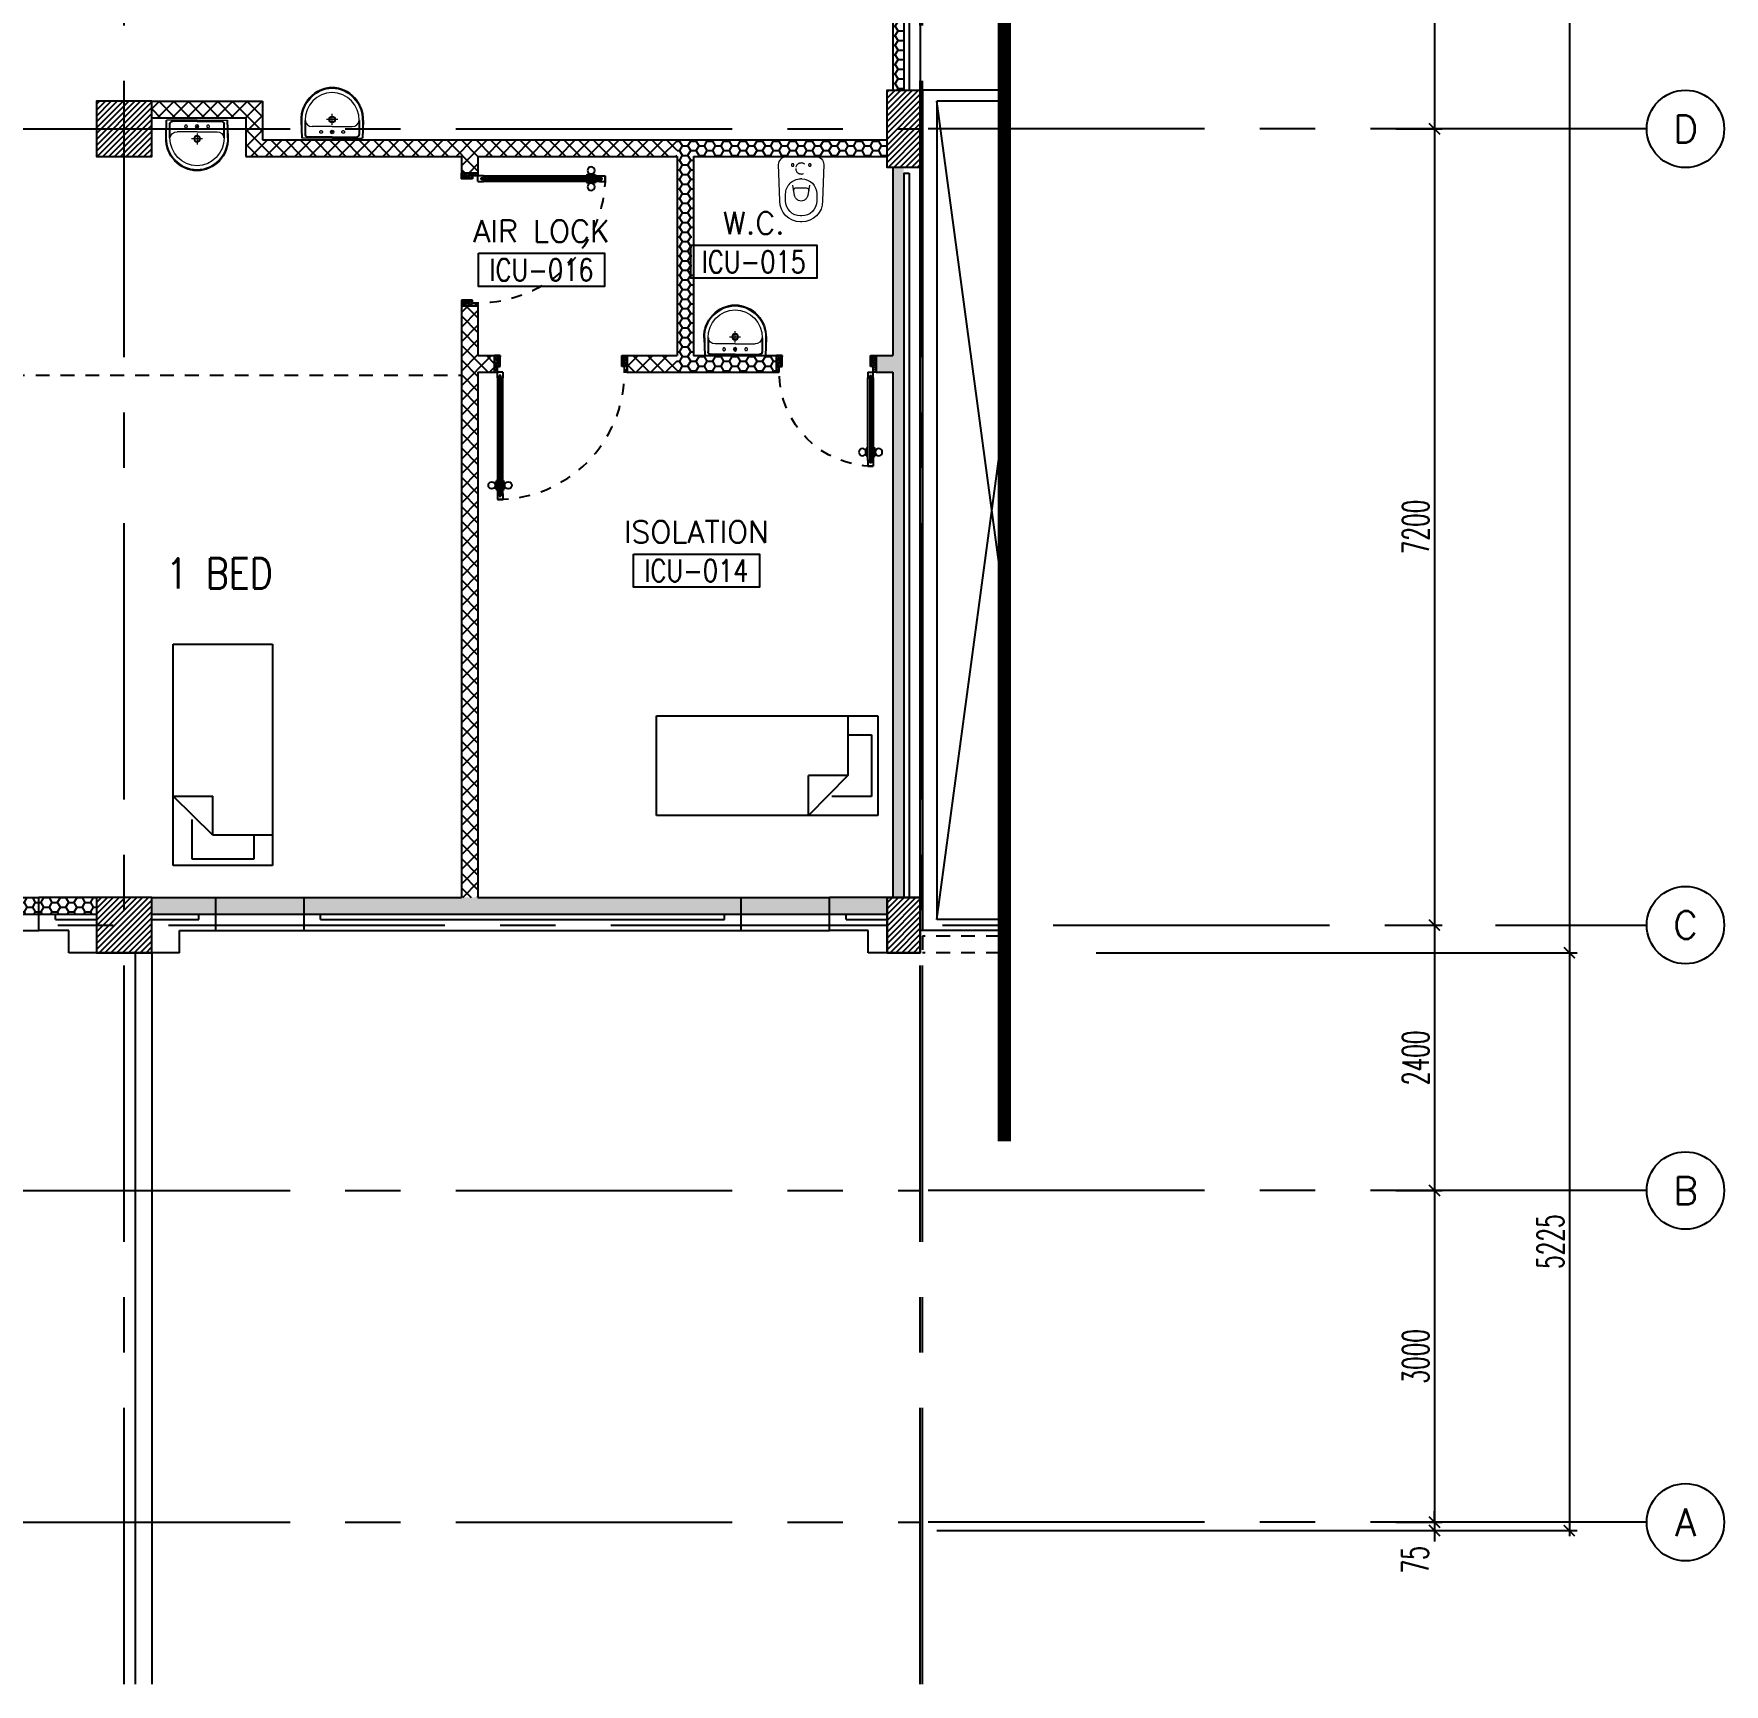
# Model space of a CAD drawing. Extents: x 275967.8 to 276060, y 57291.9 to 57371.4.
# Drawn here: x 276044.76 to 276060.05, y 57291.9 to 57306.82 of the extents above; entities that cross this region are included whole.
import ezdxf
from ezdxf.enums import TextEntityAlignment as Align

# ---------------------------------------------------------------- set-up
doc = ezdxf.new("R2010")
doc.units = 0
doc.header["$MEASUREMENT"] = 0
doc.header["$PDMODE"] = 34
for name, pattern in [('CENTER2', [1.125, 0.75, -0.125, 0.125, -0.125]), ('CENTERX2', [4, 2.5, -0.5, 0.5, -0.5]), ('DASHED', [0.75, 0.5, -0.25]), ('HIDDEN', [0.375, 0.25, -0.125]), ('HIDDEN2', [0.1875, 0.125, -0.0625])]:
    doc.linetypes.add(name, pattern=pattern)
doc.layers.get('0').update_dxf_attribs({"linetype": 'CONTINUOUS'})
doc.layers.get('DEFPOINTS').update_dxf_attribs({"linetype": 'CONTINUOUS'})
for name, color, linetype in [('A_CUBICLE_CURTAINS', 4, 'HIDDEN'), ('AX-CR', 2, 'CONTINUOUS'), ('AX-DIM', 4, 'CONTINUOUS'), ('AX-TXT', 2, 'CONTINUOUS'), ('AXES', 11, 'CENTERX2'), ('COL', 5, 'CONTINUOUS'), ('DOOR', 7, 'CONTINUOUS'), ('ELEV', 2, 'CONTINUOUS'), ('FIX', 3, 'CONTINUOUS'), ('FUR', 4, 'CONTINUOUS'), ('HAT', 8, 'CONTINUOUS'), ('INSUL', 4, 'CONTINUOUS'), ('RM-BOX', 4, 'CONTINUOUS'), ('RM-NAME', 2, 'CONTINUOUS'), ('RM-NO', 2, 'CONTINUOUS'), ('ROOF', 7, 'CONTINUOUS'), ('RS20', 9, 'CONTINUOUS'), ('SHAFT', 3, 'CONTINUOUS'), ('STR', 5, 'CONTINUOUS'), ('WALL', 2, 'CONTINUOUS'), ('WallType', 11, 'CONTINUOUS'), ('WallType2', 3, 'CONTINUOUS'), ('WIN', 3, 'CONTINUOUS')]:
    doc.layers.add(name, color=color, linetype=linetype)
doc.styles.add('ROMANS', font='ROMANS.shx', dxfattribs={"width": 0.6})
doc.styles.add('RS20', font='ROMANS.shx', dxfattribs={"height": 0.2})
doc.dimstyles.new('STANDARD in', dxfattribs={"dimtxt": 0.24, "dimasz": 0.1, "dimexe": 0.07, "dimexo": 0.05, "dimgap": 0.05, "dimtad": 1, "dimdec": 0, "dimlfac": 1000, "dimzin": 0, "dimdsep": 46, "dimtxsty": 'ROMANS', "dimblk": 'ARCHTICK', "dimcen": 0.05, "dimdle": 0.05, "dimclrd": 4, "dimclre": 4, "dimclrt": 2, "dimadec": 0, "dimazin": 0, "dimtfac": 1, "dimtdec": 0, "dimtmove": 2, "dimatfit": 3, "dimfxl": 0, "dimtolj": 1, "dimtzin": 0, "dimarcsym": 0})
pattern_1 = [(0, (0, 0), (0.075, 0.04330127), [0.05, -0.1]), (120, (0, 0), (-0.074999999836, 0.043301270284), [0.05, -0.1]), (60, (0, 0), (1.64e-10, 0.086602540284), [-0.1, 0.05])]

# ---------------------------------------------------------------- blocks, each defined once
blk = doc.blocks.new('*X19')
at = {"color": 0}
for p, q in [((73379, 118298), (73831, 118750)), ((73379, 118351), (73778, 118750)), ((73379, 118404), (73725, 118750)), ((73379, 118457), (73672, 118750)), ((73379, 118510), (73619, 118750)), ((73379, 118563), (73566, 118750)), ((73379, 118616), (73513, 118750)), ((73379, 118669), (73460, 118750)), ((73379, 118722), (73407, 118750)), ((73384, 118250), (73879, 118745)), ((73437, 118250), (73879, 118692)), ((73490, 118250), (73879, 118639)), ((73543, 118250), (73879, 118586)), ((73596, 118250), (73879, 118533)), ((73649, 118250), (73879, 118480)), ((73702, 118250), (73879, 118427)), ((73755, 118250), (73879, 118374)), ((73808, 118250), (73879, 118321)), ((73861, 118250), (73879, 118268))]:
    blk.add_line(p, q, dxfattribs=at)
blk = doc.blocks.new('COL50')
at = {"layer": 'COL'}
blk.add_lwpolyline([(-250, 250), (-250, -250), (250, -250), (250, 250)], close=True, dxfattribs=at)
blk = doc.blocks.new('*X20')
at = {"color": 0}
for p, q in [((84179, 118279), (84650, 118750)), ((84179, 118332), (84596, 118750)), ((84179, 118386), (84543, 118750)), ((84179, 118439), (84490, 118750)), ((84179, 118492), (84437, 118750)), ((84179, 118545), (84384, 118750)), ((84179, 118598), (84331, 118750)), ((84179, 118651), (84278, 118750)), ((84179, 118704), (84225, 118750)), ((84203, 118250), (84679, 118726)), ((84256, 118250), (84679, 118673)), ((84309, 118250), (84679, 118620)), ((84362, 118250), (84679, 118567)), ((84415, 118250), (84679, 118514)), ((84468, 118250), (84679, 118461)), ((84521, 118250), (84679, 118408)), ((84574, 118250), (84679, 118355)), ((84627, 118250), (84679, 118302))]:
    blk.add_line(p, q, dxfattribs=at)
blk = doc.blocks.new('_ARCHTICK')
at = {"color": 0, "linetype": 'ByBlock', "const_width": 0.15}
blk.add_lwpolyline([(-0.5, -0.5), (0.5, 0.5)], dxfattribs=at)
blk = doc.blocks.new('*D133')
at = {"layer": 'AX-DIM', "color": 4, "lineweight": -2, "ltscale": 0.3}
for p, q in [((276057.995, 57298.513), (276058.715, 57298.513)), ((276058.645, 57298.563), (276058.645, 57293.238)), ((276052.925, 57293.288), (276058.715, 57293.288))]:
    blk.add_line(p, q, dxfattribs=at)
at = {"layer": 'DEFPOINTS', "color": 0, "ltscale": 0.3}
for p in [(276057.945, 57298.513), (276052.875, 57293.288), (276058.645, 57293.288)]:
    blk.add_point(p, dxfattribs=at)
at = {"layer": 'AX-DIM', "color": 4, "lineweight": -2, "ltscale": 0.3, "xscale": 0.1, "yscale": 0.1, "zscale": 0.1}
for p, rotation in [((276058.645, 57298.513), 90), ((276058.645, 57293.288), 270)]:
    blk.add_blockref('_ARCHTICK', p, dxfattribs=dict(at, rotation=rotation))
at = {"layer": 'AX-DIM', "color": 2, "ltscale": 0.3, "insert": (276058.475, 57295.9), "char_height": 0.24, "attachment_point": 5, "rotation": 90, "style": 'ROMANS'}
blk.add_mtext('\\A1;5225', dxfattribs=at)
blk = doc.blocks.new('AXR')
at = {"layer": 'AX-CR'}
blk.add_circle((350, 0), 350, dxfattribs=at)
at = {"layer": 'AX-TXT', "style": 'ROMANS'}
blk.add_attdef('AX', text='', height=250, dxfattribs=at).set_placement((350, 0), align=Align.MIDDLE)
blk = doc.blocks.new('*D152')
at = {"layer": 'AX-DIM', "color": 4, "lineweight": -2, "ltscale": 0.3}
for p, q in [((276056.803, 57357.833), (276058.715, 57357.833)), ((276058.645, 57357.883), (276058.645, 57298.463)), ((276054.365, 57298.513), (276058.715, 57298.513))]:
    blk.add_line(p, q, dxfattribs=at)
at = {"layer": 'DEFPOINTS', "color": 0, "ltscale": 0.3}
for p in [(276056.753, 57357.833), (276054.315, 57298.513), (276058.645, 57298.513)]:
    blk.add_point(p, dxfattribs=at)
at = {"layer": 'AX-DIM', "color": 4, "lineweight": -2, "ltscale": 0.3, "xscale": 0.1, "yscale": 0.1, "zscale": 0.1}
for p, rotation in [((276058.645, 57357.833), 90), ((276058.645, 57298.513), 270)]:
    blk.add_blockref('_ARCHTICK', p, dxfattribs=dict(at, rotation=rotation))
at = {"layer": 'AX-DIM', "color": 2, "ltscale": 0.3, "insert": (276058.475, 57328.173), "char_height": 0.24, "attachment_point": 5, "rotation": 90, "style": 'ROMANS'}
blk.add_mtext('\\A1;59320', dxfattribs=at)
blk = doc.blocks.new('*D151')
at = {"layer": 'AX-DIM', "color": 4, "lineweight": -2, "ltscale": 0.3}
for p, q in [((276057.075, 57305.963), (276057.495, 57305.963)), ((276057.425, 57306.013), (276057.425, 57298.713)), ((276057.075, 57298.763), (276057.495, 57298.763))]:
    blk.add_line(p, q, dxfattribs=at)
at = {"layer": 'DEFPOINTS', "color": 0, "ltscale": 0.3}
for p in [(276057.025, 57305.963), (276057.025, 57298.763), (276057.425, 57298.763)]:
    blk.add_point(p, dxfattribs=at)
at = {"layer": 'AX-DIM', "color": 4, "lineweight": -2, "ltscale": 0.3, "xscale": 0.1, "yscale": 0.1, "zscale": 0.1}
for p, rotation in [((276057.425, 57305.963), 90), ((276057.425, 57298.763), 270)]:
    blk.add_blockref('_ARCHTICK', p, dxfattribs=dict(at, rotation=rotation))
at = {"layer": 'AX-DIM', "color": 2, "ltscale": 0.3, "insert": (276057.255, 57302.363), "char_height": 0.24, "attachment_point": 5, "rotation": 90, "style": 'ROMANS'}
blk.add_mtext('\\A1;7200', dxfattribs=at)
blk = doc.blocks.new('*D150')
at = {"layer": 'AX-DIM', "color": 4, "lineweight": -2, "ltscale": 0.3}
for p, q in [((276057.075, 57298.763), (276057.495, 57298.763)), ((276057.425, 57298.813), (276057.425, 57296.313)), ((276057.075, 57296.363), (276057.495, 57296.363))]:
    blk.add_line(p, q, dxfattribs=at)
at = {"layer": 'DEFPOINTS', "color": 0, "ltscale": 0.3}
for p in [(276057.025, 57298.763), (276057.025, 57296.363), (276057.425, 57296.363)]:
    blk.add_point(p, dxfattribs=at)
at = {"layer": 'AX-DIM', "color": 4, "lineweight": -2, "ltscale": 0.3, "xscale": 0.1, "yscale": 0.1, "zscale": 0.1}
for p, rotation in [((276057.425, 57298.763), 90), ((276057.425, 57296.363), 270)]:
    blk.add_blockref('_ARCHTICK', p, dxfattribs=dict(at, rotation=rotation))
at = {"layer": 'AX-DIM', "color": 2, "ltscale": 0.3, "insert": (276057.255, 57297.563), "char_height": 0.24, "attachment_point": 5, "rotation": 90, "style": 'ROMANS'}
blk.add_mtext('\\A1;2400', dxfattribs=at)
blk = doc.blocks.new('*D149')
at = {"layer": 'AX-DIM', "color": 4, "lineweight": -2, "ltscale": 0.3}
for p, q in [((276057.075, 57296.363), (276057.495, 57296.363)), ((276057.425, 57296.413), (276057.425, 57293.313)), ((276057.075, 57293.363), (276057.495, 57293.363))]:
    blk.add_line(p, q, dxfattribs=at)
at = {"layer": 'DEFPOINTS', "color": 0, "ltscale": 0.3}
for p in [(276057.025, 57296.363), (276057.025, 57293.363), (276057.425, 57293.363)]:
    blk.add_point(p, dxfattribs=at)
at = {"layer": 'AX-DIM', "color": 4, "lineweight": -2, "ltscale": 0.3, "xscale": 0.1, "yscale": 0.1, "zscale": 0.1}
for p, rotation in [((276057.425, 57296.363), 90), ((276057.425, 57293.363), 270)]:
    blk.add_blockref('_ARCHTICK', p, dxfattribs=dict(at, rotation=rotation))
at = {"layer": 'AX-DIM', "color": 2, "ltscale": 0.3, "insert": (276057.255, 57294.863), "char_height": 0.24, "attachment_point": 5, "rotation": 90, "style": 'ROMANS'}
blk.add_mtext('\\A1;3000', dxfattribs=at)
blk = doc.blocks.new('*D148')
at = {"layer": 'AX-DIM', "color": 4, "lineweight": -2, "ltscale": 0.3}
for p, q in [((276057.425, 57293.363), (276057.425, 57293.463)), ((276057.075, 57293.363), (276057.495, 57293.363)), ((276057.075, 57293.288), (276057.495, 57293.288)), ((276057.425, 57293.363), (276057.425, 57293.288)), ((276057.425, 57293.288), (276057.425, 57293.188))]:
    blk.add_line(p, q, dxfattribs=at)
at = {"layer": 'DEFPOINTS', "color": 0, "ltscale": 0.3}
for p in [(276057.025, 57293.363), (276057.025, 57293.288), (276057.425, 57293.288)]:
    blk.add_point(p, dxfattribs=at)
at = {"layer": 'AX-DIM', "color": 4, "lineweight": -2, "ltscale": 0.3, "xscale": 0.1, "yscale": 0.1, "zscale": 0.1}
for p, rotation in [((276057.425, 57293.363), 270), ((276057.425, 57293.288), 90)]:
    blk.add_blockref('_ARCHTICK', p, dxfattribs=dict(at, rotation=rotation))
at = {"layer": 'AX-DIM', "color": 2, "ltscale": 0.3, "insert": (276057.25, 57293.023), "char_height": 0.24, "attachment_point": 5, "rotation": 90, "style": 'ROMANS'}
blk.add_mtext('\\A1;75', dxfattribs=at)
blk = doc.blocks.new('*D144')
at = {"layer": 'AX-DIM', "color": 4, "lineweight": -2, "ltscale": 0.3}
for p, q in [((276057.425, 57309.613), (276057.425, 57305.913)), ((276057.075, 57309.563), (276057.495, 57309.563)), ((276057.075, 57305.963), (276057.495, 57305.963))]:
    blk.add_line(p, q, dxfattribs=at)
at = {"layer": 'DEFPOINTS', "color": 0, "ltscale": 0.3}
for p in [(276057.025, 57309.563), (276057.025, 57305.963), (276057.425, 57305.963)]:
    blk.add_point(p, dxfattribs=at)
at = {"layer": 'AX-DIM', "color": 4, "lineweight": -2, "ltscale": 0.3, "xscale": 0.1, "yscale": 0.1, "zscale": 0.1}
for p, rotation in [((276057.425, 57309.563), 90), ((276057.425, 57305.963), 270)]:
    blk.add_blockref('_ARCHTICK', p, dxfattribs=dict(at, rotation=rotation))
at = {"layer": 'AX-DIM', "color": 2, "ltscale": 0.3, "insert": (276057.255, 57307.763), "char_height": 0.24, "attachment_point": 5, "rotation": 90, "style": 'ROMANS'}
blk.add_mtext('\\A1;3600', dxfattribs=at)
blk = doc.blocks.new('C11')
at = {"layer": 'HAT'}
h = blk.add_hatch(dxfattribs=at)
h.set_pattern_fill('ANSI31', color=256, scale=300, style=0)
h.set_pattern_definition([(45, (-248556.182, -75061.005), (-26.5165043, 26.5165043), [])])
h.paths.add_polyline_path([(300, 700), (0, 700), (0, 350), (300, 350)])
h.paths.add_polyline_path([(300, 350), (0, 350), (0, 0), (300, 0)])
at = {"layer": 'COL'}
blk.add_lwpolyline([(300, 700), (300, 0), (0, 0), (0, 700)], close=True, dxfattribs=at)
blk = doc.blocks.new('C-300')
at = {"layer": 'HAT', "linetype": 'ByBlock', "ltscale": 0.3}
h = blk.add_hatch(dxfattribs=at)
h.set_pattern_fill('ANSI31', color=8, scale=300, style=0)
h.set_pattern_definition([(45, (-258496.182, -82361.005), (-26.5165043, 26.5165043), [])])
h.paths.add_polyline_path([(300, 500), (0, 500), (0, 250), (300, 250)])
h.paths.add_polyline_path([(300, 250), (0, 250), (0, 0), (300, 0)])
at = {"layer": 'COL'}
blk.add_lwpolyline([(0, 500), (300, 500), (300, 0), (0, 0)], close=True, dxfattribs=at)
blk = doc.blocks.new('DOOR100')
at = {"layer": 'DOOR', "color": 0, "linetype": 'ByBlock'}
for p, q in [((-25, 1300), (-75, 1300)), ((-75, 1300), (-25, 1300)), ((-75, 1250), (-75, 1300)), ((-58, 1250), (-75, 1250)), ((-42, 1270), (-58, 1270)), ((-58, 1250), (-58, 1270)), ((-42, 1250), (-42, 1270)), ((-25, 1250), (-42, 1250)), ((-25, 1250), (-25, 1300)), ((-82, 1205), (-91, 1205)), ((-91, 1205), (-91, 1140)), ((-82, 1140), (-91, 1140)), ((-75, 1218), (-82, 1218)), ((-82, 1128), (-82, 1218)), ((-82, 1205), (-82, 1140)), ((-75, 1128), (-82, 1128)), ((-25, 1218), (-18, 1218)), ((-25, 1128), (-18, 1128)), ((-18, 1128), (-18, 1218)), ((-18, 1205), (-9, 1205)), ((-18, 1205), (-18, 1140)), ((-18, 1140), (-9, 1140)), ((-9, 1205), (-9, 1140)), ((-75, 200), (-58, 200)), ((-75, 150), (-75, 200)), ((-58, 200), (-58, 180)), ((-58, 180), (-42, 180)), ((-42, 200), (-25, 200)), ((-42, 180), (-42, 200)), ((-25, 200), (-25, 150)), ((-1200, 0), (-1200, 150)), ((-1200, 150), (-1175, 150)), ((-1200, 150), (-1200, 0)), ((-1150, 0), (-1200, 0)), ((-1175, 150), (-1175, 100)), ((-1175, 100), (-1150, 100)), ((-1150, 100), (-1150, 0)), ((-75, 150), (-25, 150)), ((-50, 100), (-50, 0)), ((-25, 100), (-50, 100)), ((-50, 0), (0, 0)), ((0, 150), (-25, 150)), ((-25, 150), (-25, 100)), ((0, 150), (0, 0))]:
    blk.add_line(p, q, dxfattribs=at)
at = {"layer": 'DOOR', "linetype": 'ByBlock'}
for p, q in [((-75, 1250), (-75, 200)), ((-58, 200), (-58, 1250)), ((-42, 200), (-42, 1250)), ((-25, 200), (-25, 1250)), ((0, 0), (0, 150))]:
    blk.add_line(p, q, dxfattribs=at)
at = {"layer": 'DOOR', "color": 9, "linetype": 'ByBlock'}
for p, q in [((-1150, 0), (-1200, 114)), ((-1150, 0), (-1200, 40)), ((-1150, 0), (-1163, 100)), ((-50, 0), (0, 114)), ((-50, 0), (-37, 100)), ((-50, 0), (0, 40))]:
    blk.add_line(p, q, dxfattribs=at)
at = {"layer": 'DOOR', "color": 0, "linetype": 'ByBlock'}
for centre in [(-124, 1173), (24, 1173)]:
    blk.add_circle(centre, 32.4, dxfattribs=at)
at = {"layer": 'DOOR', "linetype": 'HIDDEN', "ltscale": 0.5}
blk.add_arc((-25, 150), 1150, 90, 180.0001, dxfattribs=at)
at = {"layer": 'DOOR', "color": 9, "linetype": 'ByBlock'}
for centre, radius, start, end in [((-1150, 0), 154, 103.7142, 108.8947), ((-1150, 0), 134, 100.72, 111.8402), ((-1150, 0), 94.4, 90, 121.9818), ((-1150, 0), 74.4, 90, 132.2236), ((-1150, 0), 54.4, 90, 156.7926), ((-1150, 0), 34.4, 90, 180), ((-1150, 0), 14.4, 90, 180), ((-50, 0), 94.4, 58.0182, 90), ((-50, 0), 74.4, 47.7764, 90), ((-50, 0), 54.4, 23.2074, 90), ((-50, 0), 34.4, 0, 90), ((-50, 0), 14.4, 0, 90), ((-50, 0), 134, 68.1598, 79.28), ((-50, 0), 114, 64.0838, 77.3774), ((-50, 0), 154, 71.1053, 76.2858)]:
    blk.add_arc(centre, radius, start, end, dxfattribs=at)
blk = doc.blocks.new('DOOR90')
at = {"layer": 'DOOR', "color": 0, "linetype": 'ByBlock'}
for p, q in [((-150, 0), (-150, -25)), ((-150, 0), (0, 0)), ((0, -50), (0, 0)), ((-1000, -25), (-1000, -75)), ((-1000, -75), (-1000, -25)), ((-950, -25), (-1000, -25)), ((-950, -75), (-1000, -75)), ((-970, -42), (-970, -58)), ((-950, -42), (-970, -42)), ((-950, -58), (-970, -58)), ((-950, -25), (-950, -42)), ((-950, -58), (-950, -75)), ((-918, -25), (-918, -18)), ((-828, -18), (-918, -18)), ((-918, -75), (-918, -82)), ((-828, -82), (-918, -82)), ((-905, -18), (-905, -9)), ((-905, -9), (-840, -9)), ((-905, -18), (-840, -18)), ((-905, -82), (-905, -91)), ((-905, -82), (-840, -82)), ((-905, -91), (-840, -91)), ((-840, -18), (-840, -9)), ((-840, -82), (-840, -91)), ((-828, -25), (-828, -18)), ((-828, -75), (-828, -82)), ((-200, -42), (-200, -25)), ((-200, -25), (-150, -25)), ((-180, -42), (-200, -42)), ((-200, -75), (-200, -58)), ((-200, -58), (-180, -58)), ((-150, -75), (-200, -75)), ((-180, -58), (-180, -42)), ((-150, -75), (-150, -25)), ((-150, -25), (-100, -25)), ((-100, -25), (-100, -50)), ((-100, -50), (0, -50)), ((-150, -900), (-150, -875)), ((-150, -875), (-100, -875)), ((0, -900), (-150, -900)), ((-150, -900), (0, -900)), ((-100, -850), (0, -850)), ((-100, -875), (-100, -850)), ((0, -850), (0, -900))]:
    blk.add_line(p, q, dxfattribs=at)
at = {"layer": 'DOOR', "color": 9, "linetype": 'ByBlock'}
for p, q in [((0, -50), (-114, 0)), ((0, -50), (-40, 0)), ((0, -50), (-100, -37)), ((0, -850), (-114, -900)), ((0, -850), (-100, -863)), ((0, -850), (-40, -900))]:
    blk.add_line(p, q, dxfattribs=at)
at = {"layer": 'DOOR', "linetype": 'ByBlock'}
for p, q in [((-200, -25), (-950, -25)), ((-200, -42), (-950, -42)), ((-200, -58), (-950, -58)), ((-950, -75), (-200, -75))]:
    blk.add_line(p, q, dxfattribs=at)
at = {"layer": 'DOOR', "color": 0, "linetype": 'ByBlock'}
for centre in [(-873, 24), (-873, -124)]:
    blk.add_circle(centre, 32.4, dxfattribs=at)
at = {"layer": 'DOOR', "color": 9, "linetype": 'ByBlock'}
for centre, radius, start, end in [((0, -50), 154, 161.1053, 166.2858), ((0, -50), 134, 158.1598, 169.28), ((0, -50), 94.4, 148.0182, 180), ((0, -50), 74.4, 137.7764, 180), ((0, -50), 114, 154.0838, 167.3774), ((0, -50), 54.4, 113.2074, 180), ((0, -50), 34.4, 90, 180), ((0, -50), 14.4, 90, 180), ((0, -850), 154, 193.7142, 198.8947), ((0, -850), 134, 190.72, 201.8402), ((0, -850), 94.4, 180, 211.9818), ((0, -850), 74.4, 180, 222.2236), ((0, -850), 54.4, 180, 246.7926), ((0, -850), 34.4, 180, 270), ((0, -850), 14.4, 180, 270)]:
    blk.add_arc(centre, radius, start, end, dxfattribs=at)
at = {"layer": 'DOOR', "linetype": 'HIDDEN', "ltscale": 0.5}
blk.add_arc((-150, -25), 850, 180, 270, dxfattribs=at)
blk = doc.blocks.new('LAV1')
at = {"layer": 'FIX', "linetype": 'ByBlock', "ltscale": 0.3}
for p, q in [((-280, 210), (-275, 50)), ((-245, 210), (-245, 85)), ((245, 210), (245, 85)), ((280, 210), (275, 50)), ((0, 60), (-220, 60)), ((0, 60), (220, 60))]:
    blk.add_line(p, q, dxfattribs=at)
at = {"layer": 'FIX', "linetype": 'Continuous', "lineweight": 20}
for p, q in [((-275, 210), (-275, 50)), ((0, 155), (-181, 155)), ((0, 155), (181, 155)), ((275, 210), (275, 50)), ((0, 50), (-275, 50)), ((0, 50), (-252, 50)), ((0, 50), (252, 50)), ((0, 50), (275, 50))]:
    blk.add_line(p, q, dxfattribs=at)
at = {"layer": 'FIX', "linetype": 'DASHED', "lineweight": 20, "ltscale": 0.05}
for p, q in [((50, 220), (-50, 220)), ((0, 170), (0, 270)), ((0, 170), (0, 270))]:
    blk.add_line(p, q, dxfattribs=at)
at = {"layer": 'FIX', "lineweight": 20}
for p, q in [((16, 107), (-15, 107)), ((0, 92), (0, 123))]:
    blk.add_line(p, q, dxfattribs=at)
for centre, radius in [((0, 220), 29.5), ((0, 220), 22.5), ((0, 107), 15.5)]:
    blk.add_circle(centre, radius, dxfattribs=at)
at = {"layer": 'FIX', "linetype": 'HIDDEN', "lineweight": 20, "ltscale": 0.05}
for centre in [(-100, 107), (100, 107)]:
    blk.add_circle(centre, 12.4, dxfattribs=at)
at = {"layer": 'FIX', "linetype": 'ByBlock', "ltscale": 0.3}
for centre, radius, start, end in [((7, 220), 287, 91.3776, 182.0064), ((-7, 220), 287, 357.9936, 88.6224), ((-220, 85), 24.9, 179.7021, 269.9486), ((220, 85), 24.9, 270.0514, 0.2979)]:
    blk.add_arc(centre, radius, start, end, dxfattribs=at)
at = {"layer": 'FIX', "linetype": 'Continuous', "lineweight": 20}
for centre, radius, start, end in [((8, 217), 283, 91.6988, 181.351), ((8, 212), 253, 91.7328, 180.4884), ((-8, 217), 283, 358.649, 88.3012), ((-8, 212), 253, 359.5116, 88.2672), ((-179, 222), 66.9, 190.2006, 268.0786), ((179, 222), 66.9, 271.9214, 349.7994)]:
    blk.add_arc(centre, radius, start, end, dxfattribs=at)
blk = doc.blocks.new('WC1')
at = {"layer": 'FIX', "lineweight": 20}
for p, q in [((-210, 204), (-538, 194)), ((-727, 5), (-727, -5)), ((-674, 5), (-674, -5)), ((-534, 24), (-540, 0)), ((-540, 0), (-534, -24)), ((-475, 141), (-538, 141)), ((-395, 76), (-490, 60)), ((-339, 5), (-339, -5)), ((-538, -141), (-475, -141)), ((-490, -60), (-395, -76)), ((-538, -194), (-210, -204))]:
    blk.add_line(p, q, dxfattribs=at)
at = {"layer": 'FIX', "linetype": 'Continuous', "lineweight": 20}
blk.add_line((-420, -47), (-420, 45), dxfattribs=at)
at = {"layer": 'FIX', "lineweight": 20}
blk.add_lwpolyline([(-213, -204), (-210, -204, 0.414214), (-137, -131), (-137, 0), (-137, 131, 0.414214), (-210, 204)], format="xyb", dxfattribs=at)
at = {"layer": 'FIX', "linetype": 'HIDDEN2', "lineweight": 20, "ltscale": 0.3}
blk.add_circle((-245, 0), 49.8, dxfattribs=at)
at = {"layer": 'FIX', "linetype": 'HIDDEN', "lineweight": 20, "ltscale": 0.05}
for centre in [(-213, 78), (-213, -77)]:
    blk.add_circle(centre, 11.6, dxfattribs=at)
at = {"layer": 'FIX', "lineweight": 20}
for centre, radius, start, end in [((-538, 5), 189, 90, 180), ((-538, 5), 136, 90, 180), ((-473, -7), 68.2, 128.9242, 152.8468), ((-464, -18), 82, 108.496, 128.9242), ((-475, 5), 136, 360, 90), ((-538, -5), 189, 180, 270), ((-538, -5), 136, 180, 270), ((-473, 7), 68.2, 207.1532, 231.0758), ((-464, 18), 82, 231.0758, 251.504), ((-475, -5), 136, 270, 0)]:
    blk.add_arc(centre, radius, start, end, dxfattribs=at)
at = {"layer": 'FIX', "linetype": 'Continuous', "lineweight": 20}
for centre, start, end in [((-443, 46), 357.6662, 91.6121), ((-442, -46), 268.3879, 2.3338)]:
    blk.add_arc(centre, 22.3, start, end, dxfattribs=at)
blk = doc.blocks.new('RM1')
at = {"layer": 'RM-BOX'}
blk.add_lwpolyline([(570, -200), (-570, -200), (-570, -500), (570, -500)], close=True, dxfattribs=at)
at = {"layer": 'RM-NAME', "style": 'ROMANS'}
for tag, p in [('ROOMNAME1', (0, 324)), ('ROOMNAME2', (0, 0))]:
    blk.add_attdef(tag, text='', height=200, dxfattribs=at).set_placement(p, align=Align.MIDDLE)
at = {"layer": 'RM-NO', "style": 'ROMANS', "width": 0.8}
blk.add_attdef('ROOMNO', text='', height=200, dxfattribs=at).set_placement((0, -350), align=Align.MIDDLE)

msp = doc.modelspace()

# ---------------------------------------------------------------- hatches: boundary and pattern name
at = {"layer": 'WallType', "linetype": 'ByBlock', "ltscale": 0.3}
h = msp.add_hatch(dxfattribs=at)
h.set_pattern_fill('ANSI37', color=256, scale=0.75, style=0)
h.set_pattern_definition([(45, (0, 0), (-0.066291260736, 0.066291260736), []), (135, (0, 0), (-0.066291260736, -0.066291260736), [])])
h.paths.add_polyline_path([(276048.7755, 57302.3629), (276048.6255, 57302.3629), (276048.6255, 57299.0129), (276048.7755, 57299.0129)])
h.paths.add_polyline_path([(276048.7755, 57303.7629), (276048.9255, 57303.7629), (276048.9255, 57303.9129), (276048.7755, 57303.9129), (276048.7755, 57304.3629), (276048.6255, 57304.3629), (276048.6255, 57302.3629), (276048.7755, 57302.3629)])
h.paths.add_polyline_path([(276050.5755, 57303.9129), (276050.1255, 57303.9129), (276050.1255, 57303.7629), (276050.5755, 57303.7629)])
h.paths.add_polyline_path([(276050.5755, 57305.8629), (276046.8255, 57305.8629), (276046.8255, 57305.9629), (276046.6755, 57305.9629), (276046.6755, 57305.7129), (276048.6255, 57305.7129), (276048.6255, 57305.5629), (276048.7755, 57305.5629), (276048.7755, 57305.7129), (276050.5755, 57305.7129)])
h.paths.add_polyline_path([(276046.8255, 57306.2129), (276045.8255, 57306.2129), (276045.8255, 57306.0629), (276046.6755, 57306.0629), (276046.6755, 57305.9629), (276046.8255, 57305.9629)])
at = {"layer": 'WallType2', "linetype": 'ByBlock', "ltscale": 0.3}
h = msp.add_hatch(dxfattribs=at)
h.set_pattern_fill('HONEY', color=256, scale=0.4, style=0)
h.set_pattern_definition([(0, (0, 0), (0.075, 0.04330127), [0.05, -0.1]), (120, (0, 0), (-0.074999999836, 0.043301270284), [0.05, -0.1]), (60, (0, 0), (1.64e-10, 0.086602540284), [-0.1, 0.05])])
h.paths.add_polyline_path([(276052.5255, 57306.3129), (276052.6255, 57306.3129), (276052.6255, 57307.3176), (276052.5255, 57307.3176)])
h.paths.add_polyline_path([(276052.6255, 57308.1176), (276052.5255, 57308.1176), (276052.5255, 57307.3176), (276052.6255, 57307.3176)])
h = msp.add_hatch(dxfattribs=at)
h.set_pattern_fill('HONEY', color=256, scale=0.4, style=0)
h.set_pattern_definition(pattern_1)
h.paths.add_polyline_path([(276052.4755, 57305.8629), (276050.5755, 57305.8629), (276050.5755, 57303.7629), (276051.4755, 57303.7629), (276051.4755, 57303.9129), (276050.7255, 57303.9129), (276050.7255, 57304.7044), (276050.7081, 57304.7044), (276050.7081, 57305.0044), (276050.7255, 57305.0044), (276050.7255, 57305.7129), (276052.4755, 57305.7129)])
h = msp.add_hatch(dxfattribs=at)
h.set_pattern_fill('HONEY', color=256, scale=0.4, style=0)
h.set_pattern_definition(pattern_1)
h.paths.add_polyline_path([(276052.6255, 57305.6129), (276052.5255, 57305.6129), (276052.5255, 57303.9129), (276052.3755, 57303.9129), (276052.3755, 57303.7629), (276052.5255, 57303.7629), (276052.5255, 57302.3629), (276052.6255, 57302.3629)])
h.paths.add_polyline_path([(276052.6255, 57302.3629), (276052.5255, 57302.3629), (276052.5255, 57299.0129), (276052.6255, 57299.0129)])
h = msp.add_hatch(dxfattribs=at)
h.set_pattern_fill('HONEY', color=256, scale=0.4, style=0)
h.set_pattern_definition(pattern_1)
h.paths.add_polyline_path([(276043.9755, 57299.0129), (276042.2055, 57299.0129), (276042.2055, 57298.8629), (276043.9755, 57298.8629)])
h.paths.add_polyline_path([(276044.7755, 57299.0129), (276043.9755, 57299.0129), (276043.9755, 57298.8629), (276044.7755, 57298.8629)])
h.paths.add_polyline_path([(276045.3255, 57299.0129), (276044.7755, 57299.0129), (276044.7755, 57298.8629), (276045.3255, 57298.8629)])
h = msp.add_hatch(dxfattribs=at)
h.set_pattern_fill('HONEY', color=256, scale=0.4, style=0)
h.set_pattern_definition(pattern_1)
h.paths.add_polyline_path([(276046.3755, 57299.0129), (276045.8255, 57299.0129), (276045.8255, 57298.8629), (276046.3755, 57298.8629)])
h.paths.add_polyline_path([(276047.1755, 57299.0129), (276046.3755, 57299.0129), (276046.3755, 57298.8629), (276047.1755, 57298.8629)])
h.paths.add_polyline_path([(276051.1255, 57299.0129), (276048.6255, 57299.0129), (276047.1755, 57299.0129), (276047.1755, 57298.8629), (276051.1255, 57298.8629)])
h.paths.add_polyline_path([(276051.9255, 57299.0129), (276051.1255, 57299.0129), (276051.1255, 57298.8629), (276051.9255, 57298.8629)])
h.paths.add_polyline_path([(276052.4755, 57299.0129), (276051.9255, 57299.0129), (276051.9255, 57298.8629), (276052.4755, 57298.8629)])

# ---------------------------------------------------------------- linework, layer by layer
at = {"layer": 'A_CUBICLE_CURTAINS', "ltscale": 0.5}
msp.add_line((276024.5255, 57303.7356), (276048.6255, 57303.7356), dxfattribs=at)
at = {"layer": 'AXES'}
for p, q in [((276052.7755, 57291.8986), (276052.7755, 57370.3613)), ((276052.7955, 57291.8986), (276052.7955, 57370.3613)), ((276045.5755, 57291.8986), (276045.5755, 57352.4829)), ((276036.5755, 57305.9629), (276052.7755, 57305.9629)), ((276059.3451, 57305.9629), (276052.5255, 57305.9629)), ((276033.9755, 57298.7629), (276059.3451, 57298.7629)), ((276036.5755, 57296.3629), (276052.7755, 57296.3629)), ((276059.3451, 57296.3629), (276052.5255, 57296.3629)), ((276036.5755, 57293.3629), (276052.7755, 57293.3629)), ((276059.3451, 57293.3629), (276052.5255, 57293.3629))]:
    msp.add_line(p, q, dxfattribs=at)
at = {"layer": 'COL'}
for p, q in [((276052.7755, 57299.0129), (276052.4755, 57299.0129)), ((276052.7755, 57298.5129), (276052.7755, 57299.0129))]:
    msp.add_line(p, q, dxfattribs=at)
at = {"layer": 'ELEV', "linetype": 'CENTER2', "const_width": 0.12}
msp.add_lwpolyline([(276053.5351, 57296.8068), (276053.5351, 57360.645)], dxfattribs=at)
at = {"layer": 'FUR'}
for p, q in [((276046.0176, 57299.3032), (276046.0176, 57301.3032)), ((276046.0176, 57301.3032), (276046.9176, 57301.3032)), ((276046.9176, 57301.3032), (276046.9176, 57299.3032)), ((276050.3906, 57299.7539), (276050.3906, 57300.6539)), ((276050.3906, 57300.6539), (276052.3906, 57300.6539)), ((276052.119, 57300.6539), (276052.119, 57300.1151)), ((276052.3906, 57300.6539), (276052.3906, 57299.7539)), ((276052.119, 57300.484), (276052.3351, 57300.484)), ((276052.3351, 57300.484), (276052.3351, 57299.9261)), ((276052.119, 57300.1151), (276051.7655, 57300.1151)), ((276051.7655, 57299.7539), (276051.7655, 57300.1151)), ((276052.119, 57300.1151), (276051.7655, 57299.7539)), ((276046.0176, 57299.9283), (276046.3787, 57299.9283)), ((276046.3787, 57299.5748), (276046.0176, 57299.9283)), ((276046.3787, 57299.5748), (276046.3787, 57299.9283)), ((276052.3351, 57299.9261), (276051.9755, 57299.9261)), ((276046.1897, 57299.3587), (276046.1897, 57299.7184)), ((276052.3906, 57299.7539), (276050.3906, 57299.7539)), ((276046.9176, 57299.5748), (276046.3787, 57299.5748)), ((276046.7477, 57299.5748), (276046.7477, 57299.3587)), ((276046.7477, 57299.3587), (276046.1897, 57299.3587)), ((276046.9176, 57299.3032), (276046.0176, 57299.3032))]:
    msp.add_line(p, q, dxfattribs=at)
at = {"layer": 'INSUL'}
for p, q in [((276052.6255, 57311.5129), (276052.6255, 57306.3129)), ((276052.6755, 57311.5129), (276052.6755, 57306.3129)), ((276052.6255, 57305.5629), (276052.6755, 57305.5629)), ((276052.6255, 57305.5629), (276052.6255, 57299.0129)), ((276052.6755, 57305.5629), (276052.6755, 57299.0129)), ((276044.8043, 57298.8629), (276045.3255, 57298.8629)), ((276044.9543, 57298.8129), (276044.9543, 57298.8629)), ((276044.9543, 57298.8129), (276045.3255, 57298.8129)), ((276045.8255, 57298.8629), (276046.4043, 57298.8629)), ((276045.8255, 57298.8129), (276046.251, 57298.8129)), ((276046.251, 57298.8129), (276046.251, 57298.8629)), ((276047.2043, 57298.8629), (276051.1543, 57298.8629)), ((276047.351, 57298.8129), (276047.351, 57298.8629)), ((276047.351, 57298.8129), (276051.0043, 57298.8129)), ((276051.0043, 57298.8129), (276051.0043, 57298.8629)), ((276051.9543, 57298.8629), (276052.4755, 57298.8629)), ((276052.1043, 57298.8129), (276052.1043, 57298.8629)), ((276052.1043, 57298.8129), (276052.4755, 57298.8129))]:
    msp.add_line(p, q, dxfattribs=at)
at = {"layer": 'ROOF'}
for p, q in [((276052.7955, 57306.3129), (276052.7955, 57298.7129)), ((276053.4947, 57306.3129), (276052.7955, 57306.3129)), ((276053.4947, 57306.2129), (276052.9255, 57306.2129)), ((276052.9255, 57306.2129), (276052.9255, 57298.8129)), ((276053.4947, 57298.8129), (276052.9255, 57298.8129)), ((276053.4947, 57298.7129), (276052.7755, 57298.7129))]:
    msp.add_line(p, q, dxfattribs=at)
at = {"layer": 'SHAFT'}
for p, q in [((276053.4947, 57301.9799), (276052.9255, 57306.2129)), ((276052.9255, 57298.8129), (276053.4947, 57303.046))]:
    msp.add_line(p, q, dxfattribs=at)
at = {"layer": 'STR', "linetype": 'HIDDEN2'}
for p, q in [((276052.7955, 57298.6629), (276052.7955, 57298.5129)), ((276053.4947, 57298.6629), (276052.7964, 57298.6629)), ((276053.4947, 57298.5129), (276052.7964, 57298.5129))]:
    msp.add_line(p, q, dxfattribs=at)
at = {"layer": 'WALL', "linetype": 'ByBlock'}
for p, q in [((276052.5255, 57311.6629), (276052.5255, 57306.3129)), ((276052.7755, 57311.6629), (276052.7755, 57306.3129)), ((276052.7755, 57306.2129), (276052.7755, 57306.3129)), ((276052.7755, 57306.2129), (276052.7755, 57306.3129)), ((276045.8255, 57306.2129), (276046.8255, 57306.2129)), ((276046.8255, 57306.2129), (276046.8255, 57305.8629)), ((276045.8255, 57306.0629), (276046.6755, 57306.0629)), ((276046.6755, 57306.0629), (276046.6755, 57305.7129)), ((276046.8255, 57305.8629), (276052.4755, 57305.8629)), ((276046.6755, 57305.7129), (276048.6255, 57305.7129)), ((276048.6255, 57305.7129), (276048.6255, 57305.5629)), ((276048.7755, 57305.7129), (276048.7755, 57305.5629)), ((276048.7755, 57305.7129), (276050.5755, 57305.7129)), ((276050.5755, 57305.7129), (276050.5755, 57303.9129)), ((276050.7255, 57305.7129), (276050.7255, 57303.9129)), ((276050.7255, 57305.7129), (276052.4755, 57305.7129)), ((276052.5255, 57305.6129), (276052.5255, 57303.9129)), ((276052.7755, 57305.7129), (276052.7755, 57298.7129)), ((276048.6255, 57305.5629), (276048.7755, 57305.5629)), ((276048.6255, 57304.3629), (276048.7755, 57304.3629)), ((276048.6255, 57304.3629), (276048.6255, 57299.0129)), ((276048.7755, 57304.3629), (276048.7755, 57303.9129)), ((276048.7755, 57303.9129), (276048.9255, 57303.9129)), ((276048.9255, 57303.9129), (276048.9255, 57303.7629)), ((276050.1255, 57303.9129), (276050.1255, 57303.7629)), ((276050.1255, 57303.9129), (276050.5755, 57303.9129)), ((276050.7255, 57303.9129), (276051.4755, 57303.9129)), ((276051.4755, 57303.9129), (276051.4755, 57303.7629)), ((276052.3755, 57303.9129), (276052.3755, 57303.7629)), ((276052.3755, 57303.9129), (276052.5255, 57303.9129)), ((276048.7755, 57303.7629), (276048.9255, 57303.7629)), ((276048.7755, 57303.7629), (276048.7755, 57299.0129)), ((276050.1255, 57303.7629), (276051.4755, 57303.7629)), ((276052.3755, 57303.7629), (276052.5255, 57303.7629)), ((276052.5255, 57303.7629), (276052.5255, 57299.0129))]:
    msp.add_line(p, q, dxfattribs=at)
at = {"layer": 'WALL'}
for p, q in [((276052.7755, 57299.0129), (276052.7755, 57305.7129)), ((276052.7755, 57304.3629), (276052.7755, 57299.0129)), ((276044.8043, 57298.7129), (276044.8043, 57299.0129)), ((276045.3255, 57299.0129), (276044.8043, 57299.0129)), ((276045.8255, 57299.0129), (276046.4043, 57299.0129)), ((276046.4043, 57298.7129), (276046.4043, 57299.0129)), ((276047.2043, 57298.7129), (276047.2043, 57299.0129)), ((276047.2043, 57299.0129), (276048.6255, 57299.0129)), ((276048.7755, 57299.0129), (276051.1543, 57299.0129)), ((276051.1543, 57298.7129), (276051.1543, 57299.0129)), ((276052.4755, 57299.0129), (276051.9543, 57299.0129)), ((276051.9543, 57298.7129), (276051.9543, 57299.0129)), ((276045.0755, 57298.7129), (276044.8043, 57298.7129)), ((276045.0755, 57298.5129), (276045.0755, 57298.7129)), ((276046.0755, 57298.7129), (276046.4043, 57298.7129)), ((276046.0755, 57298.5129), (276046.0755, 57298.7129)), ((276047.2043, 57298.7129), (276051.1543, 57298.7129)), ((276052.3043, 57298.7129), (276051.9543, 57298.7129)), ((276052.3043, 57298.5129), (276052.3043, 57298.7129)), ((276046.0755, 57298.5129), (276045.0755, 57298.5129)), ((276045.6755, 57298.5129), (276045.6755, 57291.8986)), ((276045.8255, 57298.5129), (276045.8255, 57291.8986)), ((276052.4755, 57298.5129), (276052.3043, 57298.5129))]:
    msp.add_line(p, q, dxfattribs=at)
at = {"layer": 'WALL', "linetype": 'ByBlock', "ltscale": 0.3}
for points in [[(276052.4755, 57306.3129), (276052.7755, 57306.3129), (276052.7755, 57305.6129), (276052.4755, 57305.6129)], [(276045.3255, 57305.7129), (276045.8255, 57305.7129), (276045.8255, 57306.2129), (276045.3255, 57306.2129)], [(276045.3255, 57298.5129), (276045.8255, 57298.5129), (276045.8255, 57299.0129), (276045.3255, 57299.0129)], [(276052.4755, 57298.5129), (276052.7755, 57298.5129), (276052.7755, 57299.0129), (276052.4755, 57299.0129)]]:
    msp.add_lwpolyline(points, close=True, dxfattribs=at)
at = {"layer": 'WIN'}
for p, q in [((276044.0043, 57299.0129), (276044.8043, 57299.0129)), ((276046.4043, 57299.0129), (276047.2043, 57299.0129)), ((276051.1543, 57299.0129), (276051.9543, 57299.0129)), ((276044.0043, 57298.8629), (276044.8043, 57298.8629)), ((276046.4043, 57298.8629), (276047.2043, 57298.8629)), ((276051.1543, 57298.8629), (276051.9543, 57298.8629)), ((276044.0043, 57298.7129), (276044.8043, 57298.7129)), ((276046.4043, 57298.7129), (276047.2043, 57298.7129)), ((276051.1543, 57298.7129), (276051.9543, 57298.7129))]:
    msp.add_line(p, q, dxfattribs=at)

# ---------------------------------------------------------------- block references
at = {"layer": 'AXES', "xscale": 0.001, "yscale": 0.001, "zscale": 0.001}
for p, values in [((276059.3451, 57305.9629), {'AX': 'D'}), ((276059.3451, 57298.7629), {'AX': 'C'}), ((276059.3451, 57296.3629), {'AX': 'B'}), ((276059.3451, 57293.3629), {'AX': 'A'})]:
    msp.add_blockref('AXR', p, dxfattribs=at).add_auto_attribs(values)
at = {"layer": 'COL', "linetype": 'ByBlock', "xscale": 0.001, "yscale": 0.001, "zscale": 0.001}
msp.add_blockref('C11', (276052.4755, 57305.6129), dxfattribs=at)
at = {"layer": 'COL', "xscale": 0.001, "yscale": 0.001, "zscale": 0.001}
for p in [(276045.5755, 57305.9629), (276045.5755, 57298.7629)]:
    msp.add_blockref('COL50', p, dxfattribs=at)
at = {"layer": 'COL', "color": 6, "linetype": 'ByBlock', "ltscale": 0.3, "xscale": 0.001, "yscale": 0.001, "zscale": 0.001}
msp.add_blockref('C-300', (276052.4755, 57298.5129), dxfattribs=at)
at = {"layer": 'DOOR', "color": 0, "linetype": 'ByBlock', "yscale": 0.001, "zscale": 0.001}
for name, p, xscale, rotation in [('DOOR100', (276048.6255, 57305.5629), -0.001, 270), ('DOOR100', (276048.9255, 57303.9129), 0.001, 180), ('DOOR90', (276052.3755, 57303.9129), -0.001, 270)]:
    msp.add_blockref(name, p, dxfattribs=dict(at, xscale=xscale, rotation=rotation))
at = {"layer": 'FIX', "yscale": 0.001, "zscale": 0.001}
for p, xscale in [((276047.4567, 57305.8284), 0.001), ((276051.1005, 57303.8629), -0.001)]:
    msp.add_blockref('LAV1', p, dxfattribs=dict(at, xscale=xscale))
at = {"layer": 'FIX', "xscale": -0.001, "yscale": 0.001, "zscale": 0.001}
for name, p, rotation in [('LAV1', (276046.2348, 57306.0925), 180), ('WC1', (276051.6983, 57305.8499), 270)]:
    msp.add_blockref(name, p, dxfattribs=dict(at, rotation=rotation))
at = {"layer": 'HAT', "xscale": 0.001, "yscale": 0.001, "zscale": 0.001}
for name, p in [('*X19', (275971.9463, 57187.4632)), ('*X20', (275961.1463, 57180.2632))]:
    msp.add_blockref(name, p, dxfattribs=at)
at = {"layer": 'RM-NAME'}
ref = msp.add_blockref('RM1', (276051.2703, 57305.1118), dxfattribs=dict(at, xscale=-0.001, yscale=0.001, zscale=0.001))
ref.add_attrib('ROOMNO', 'ICU-015', dxfattribs={"layer": 'RM-NO', "height": 0.2, "style": 'ROMANS', "width": 0.8}).set_placement((276051.2703, 57304.7618), align=Align.MIDDLE)
ref.add_attrib('ROOMNAME2', 'W.C.', dxfattribs={"height": 0.2, "style": 'ROMANS'}).set_placement((276051.2703, 57305.1118), align=Align.MIDDLE)
ref = msp.add_blockref('RM1', (276049.3502, 57305.038), dxfattribs=dict(at, xscale=-0.001, yscale=0.001, zscale=0.001))
ref.add_attrib('ROOMNO', 'ICU-016', dxfattribs={"layer": 'RM-NO', "height": 0.2, "style": 'ROMANS', "width": 0.8}).set_placement((276049.3502, 57304.688), align=Align.MIDDLE)
ref.add_attrib('ROOMNAME2', 'AIR LOCK', dxfattribs={"height": 0.2, "style": 'ROMANS'}).set_placement((276049.3502, 57305.038), align=Align.MIDDLE)
ref = msp.add_blockref('RM1', (276050.7505, 57302.3185), dxfattribs=dict(at, xscale=-0.001, yscale=0.001, zscale=0.001))
ref.add_attrib('ROOMNO', 'ICU-014', dxfattribs={"layer": 'RM-NO', "height": 0.2, "style": 'ROMANS', "width": 0.8}).set_placement((276050.7505, 57301.9685), align=Align.MIDDLE)
ref.add_attrib('ROOMNAME2', 'ISOLATION', dxfattribs={"height": 0.2, "style": 'ROMANS'}).set_placement((276050.7505, 57302.3185), align=Align.MIDDLE)

# ---------------------------------------------------------------- texts
at = {"layer": 'RS20', "style": 'RS20', "width": 0.85}
msp.add_text('1 BED', height=0.2736, dxfattribs=at).set_placement((276046.4369, 57301.9436), align=Align.MIDDLE)

# ---------------------------------------------------------------- dimensions: what is measured, and where the dimension line sits
at = {"layer": 'AX-DIM'}
for base, p1, p2, picture, middle in [((276058.6451, 57298.5129), (276056.7529, 57357.8329), (276054.3153, 57298.5129), '*D152', (276058.4751, 57328.1729)), ((276057.4253, 57305.9629), (276057.0253, 57309.5629), (276057.0253, 57305.9629), '*D144', (276057.2553, 57307.7629)), ((276057.4253, 57298.7629), (276057.0253, 57305.9629), (276057.0253, 57298.7629), '*D151', (276057.2553, 57302.3629)), ((276057.4253, 57296.3629), (276057.0253, 57298.7629), (276057.0253, 57296.3629), '*D150', (276057.2553, 57297.5629)), ((276058.6451, 57293.2879), (276057.9451, 57298.5129), (276052.8746, 57293.2879), '*D133', (276058.4751, 57295.9004)), ((276057.4253, 57293.3629), (276057.0253, 57296.3629), (276057.0253, 57293.3629), '*D149', (276057.2553, 57294.8629))]:
    dim = msp.add_linear_dim(base=base, p1=p1, p2=p2, angle=270, dimstyle='STANDARD in', dxfattribs=at)
    dim.commit()
    dim.dimension.update_dxf_attribs({"geometry": picture, "text_midpoint": middle})
dim = msp.add_linear_dim(base=(276057.4253, 57293.2879), p1=(276057.0253, 57293.3629), p2=(276057.0253, 57293.2879), angle=270, dimstyle='STANDARD in', dxfattribs=at)
dim.commit()
dim.dimension.update_dxf_attribs({"geometry": '*D148', "text_midpoint": (276057.2503, 57293.0234), "dimtype": 160})

doc.saveas('drawing.dxf')
